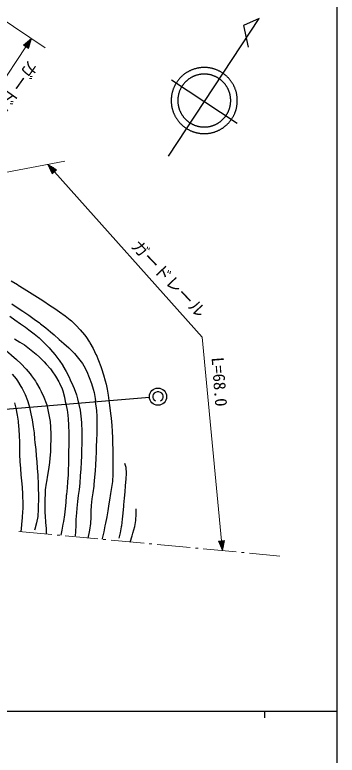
# Model space of a CAD drawing. Units: millimetres, scale not verified. Extents: x 40000 to 680000, y 20000 to 380000.
# Drawn here: x 530250 to 579000, y 198357 to 310352 of the extents above; entities that cross this region are included whole.
import ezdxf
from ezdxf.enums import TextEntityAlignment as Align

# ---------------------------------------------------------------- set-up
doc = ezdxf.new("R2010")
doc.units = ezdxf.units.MM
doc.header["$LTSCALE"] = 1000
for name, color, linetype, lineweight in [('M-BGD', 7, 'Continuous', 25), ('M-BGD-HTXT', 7, 'Continuous', 13), ('M-STR-HTXT', 7, 'Continuous', 13), ('M-STR-STRC', 7, 'Continuous', 25), ('M-TTL-BAND', 7, 'Continuous', 25)]:
    doc.layers.add(name, color=color, linetype=linetype, lineweight=lineweight)
doc.styles.add('ＭＳ ゴシック', font='')
doc.styles.get('ＭＳ ゴシック').set_extended_font_data('MS Gothic')

msp = doc.modelspace()

# ---------------------------------------------------------------- linework, layer by layer
at = {"layer": 'M-BGD'}
for p, q in [((553500, 288974), (567185, 309798)), ((567185, 309798), (564816, 308749)), ((564816, 308749), (565527, 305482)), ((553965, 300533), (563897, 293962))]:
    msp.add_line(p, q, dxfattribs=at)
for points in [[(563898, 297382), (563897, 297470), (563895, 297557), (563891, 297645), (563886, 297732), (563879, 297819), (563871, 297907), (563861, 297994), (563849, 298080), (563836, 298167), (563822, 298253), (563806, 298339), (563788, 298425), (563769, 298510), (563749, 298595), (563727, 298680), (563703, 298764), (563679, 298848), (563652, 298932), (563624, 299015), (563595, 299097), (563564, 299179), (563532, 299260), (563499, 299341), (563464, 299421), (563427, 299501), (563389, 299580), (563350, 299658), (563310, 299736), (563268, 299813), (563225, 299889), (563180, 299964), (563134, 300039), (563087, 300112), (563039, 300185), (562989, 300257), (562938, 300328), (562886, 300399), (562833, 300468), (562778, 300536), (562722, 300604), (562665, 300670), (562607, 300736), (562548, 300800), (562487, 300863), (562426, 300926), (562363, 300987), (562300, 301047), (562235, 301106), (562169, 301164), (562103, 301220), (562035, 301276), (561967, 301330), (561897, 301383), (561826, 301435), (561755, 301486), (561683, 301535), (561610, 301583), (561536, 301630), (561461, 301676), (561386, 301720), (561309, 301763), (561232, 301804), (561155, 301844), (561076, 301883), (560997, 301921), (560917, 301957), (560837, 301991), (560756, 302025), (560674, 302056), (560592, 302087), (560510, 302116), (560427, 302143), (560343, 302169), (560259, 302194), (560175, 302217), (560090, 302238), (560005, 302258), (559919, 302277), (559833, 302294), (559747, 302310), (559661, 302324), (559574, 302337), (559488, 302348), (559401, 302357), (559313, 302365), (559226, 302372), (559139, 302377), (559051, 302380), (558964, 302382), (558876, 302382), (558789, 302381), (558701, 302379), (558614, 302374), (558527, 302369), (558439, 302361), (558352, 302353), (558265, 302342), (558179, 302330), (558092, 302317), (558006, 302302), (557920, 302286), (557834, 302268), (557749, 302249), (557664, 302228), (557579, 302205), (557495, 302182), (557411, 302156), (557328, 302130), (557245, 302101), (557163, 302072), (557081, 302041), (557000, 302008), (556919, 301974), (556839, 301939), (556760, 301902), (556681, 301864), (556603, 301825), (556526, 301784), (556449, 301741), (556373, 301698), (556298, 301653), (556224, 301607), (556150, 301559), (556077, 301511), (556005, 301461), (555935, 301409), (555865, 301357), (555795, 301303), (555727, 301248), (555660, 301192), (555594, 301135), (555529, 301077), (555465, 301017), (555402, 300956), (555340, 300895), (555279, 300832), (555219, 300768), (555160, 300703), (555103, 300637), (555046, 300570), (554991, 300502), (554937, 300434), (554884, 300364), (554833, 300293), (554782, 300221), (554733, 300149), (554685, 300076), (554639, 300001), (554594, 299927), (554550, 299851), (554507, 299774), (554466, 299697), (554426, 299619), (554388, 299541), (554351, 299461), (554315, 299381), (554281, 299301), (554248, 299220), (554217, 299138), (554187, 299056), (554158, 298973), (554131, 298890), (554105, 298806), (554081, 298722), (554058, 298638), (554037, 298553), (554017, 298468), (553999, 298382), (553982, 298296), (553967, 298210), (553953, 298124), (553941, 298037), (553931, 297950), (553921, 297863), (553914, 297776), (553908, 297689), (553903, 297601), (553900, 297514), (553898, 297426), (553898, 297339), (553900, 297251), (553903, 297164), (553908, 297076), (553914, 296989), (553921, 296902), (553931, 296815), (553941, 296728), (553953, 296641), (553967, 296555), (553982, 296469), (553999, 296383), (554017, 296297), (554037, 296212), (554058, 296127), (554081, 296043), (554105, 295959), (554131, 295875), (554158, 295792), (554187, 295709), (554217, 295627), (554248, 295545), (554281, 295464), (554315, 295383), (554351, 295304), (554388, 295224), (554426, 295146), (554466, 295068), (554507, 294991), (554550, 294914), (554594, 294838), (554639, 294763), (554685, 294689), (554733, 294616), (554782, 294544), (554833, 294472), (554884, 294401), (554937, 294331), (554991, 294263), (555046, 294195), (555103, 294128), (555160, 294062), (555219, 293997), (555279, 293933), (555340, 293870), (555402, 293808), (555465, 293748), (555529, 293688), (555594, 293630), (555660, 293573), (555727, 293517), (555795, 293462), (555865, 293408), (555935, 293355), (556005, 293304), (556077, 293254), (556150, 293205), (556224, 293158), (556298, 293112), (556373, 293067), (556449, 293023), (556526, 292981), (556603, 292940), (556681, 292901), (556760, 292863), (556839, 292826), (556919, 292791), (557000, 292757), (557081, 292724), (557163, 292693), (557245, 292664), (557328, 292635), (557411, 292609), (557495, 292583), (557579, 292560), (557664, 292537), (557749, 292516), (557834, 292497), (557920, 292479), (558006, 292463), (558092, 292448), (558179, 292435), (558265, 292423), (558352, 292412), (558439, 292404), (558527, 292396), (558614, 292391), (558701, 292386), (558789, 292384), (558876, 292383), (558964, 292383), (559051, 292385), (559139, 292388), (559226, 292393), (559313, 292400), (559401, 292408), (559488, 292417), (559574, 292428), (559661, 292441), (559747, 292455), (559833, 292471), (559919, 292488), (560005, 292506), (560090, 292527), (560175, 292548), (560259, 292571), (560343, 292596), (560427, 292622), (560510, 292649), (560592, 292678), (560674, 292709), (560756, 292740), (560837, 292774), (560917, 292808), (560997, 292844), (561076, 292882), (561155, 292921), (561232, 292961), (561309, 293002), (561386, 293045), (561461, 293089), (561536, 293135), (561610, 293182), (561683, 293230), (561755, 293279), (561826, 293330), (561897, 293382), (561967, 293435), (562035, 293489), (562103, 293544), (562169, 293601), (562235, 293659), (562300, 293718), (562363, 293778), (562426, 293839), (562487, 293901), (562548, 293965), (562607, 294029), (562665, 294095), (562722, 294161), (562778, 294229), (562833, 294297), (562886, 294366), (562938, 294436), (562989, 294508), (563039, 294580), (563087, 294653), (563134, 294726), (563180, 294801), (563225, 294876), (563268, 294952), (563310, 295029), (563350, 295107), (563389, 295185), (563427, 295264), (563464, 295343), (563499, 295424), (563532, 295504), (563564, 295586), (563595, 295668), (563624, 295750), (563652, 295833), (563679, 295917), (563703, 296001), (563727, 296085), (563749, 296170), (563769, 296255), (563788, 296340), (563806, 296426), (563822, 296512), (563836, 296598), (563849, 296685), (563861, 296771), (563871, 296858), (563879, 296945), (563886, 297033), (563891, 297120), (563895, 297207), (563897, 297295)], [(562898, 297382), (562898, 297452), (562896, 297522), (562893, 297592), (562888, 297662), (562883, 297732), (562876, 297802), (562868, 297871), (562859, 297941), (562849, 298010), (562837, 298079), (562824, 298148), (562810, 298216), (562795, 298285), (562779, 298353), (562761, 298421), (562742, 298488), (562722, 298555), (562701, 298622), (562679, 298688), (562656, 298754), (562631, 298820), (562605, 298885), (562578, 298950), (562550, 299014), (562521, 299077), (562491, 299140), (562460, 299203), (562427, 299265), (562394, 299327), (562359, 299388), (562324, 299448), (562287, 299507), (562249, 299566), (562211, 299625), (562171, 299682), (562130, 299739), (562088, 299795), (562046, 299851), (562002, 299906), (561957, 299960), (561912, 300013), (561865, 300065), (561818, 300117), (561770, 300167), (561720, 300217), (561670, 300266), (561620, 300314), (561568, 300361), (561515, 300408), (561462, 300453), (561408, 300497), (561353, 300541), (561297, 300583), (561241, 300625), (561184, 300665), (561126, 300705), (561067, 300743), (561008, 300781), (560949, 300817), (560888, 300852), (560827, 300887), (560765, 300920), (560703, 300952), (560640, 300983), (560577, 301013), (560513, 301042), (560449, 301070), (560384, 301096), (560319, 301122), (560253, 301146), (560187, 301169), (560121, 301191), (560054, 301212), (559987, 301231), (559919, 301250), (559852, 301267), (559783, 301283), (559715, 301298), (559646, 301312), (559577, 301324), (559508, 301336), (559439, 301346), (559370, 301355), (559300, 301362), (559230, 301369), (559161, 301374), (559091, 301378), (559021, 301381), (558951, 301382), (558881, 301382), (558811, 301382), (558741, 301379), (558671, 301376), (558601, 301371), (558531, 301366), (558462, 301359), (558392, 301350), (558323, 301341), (558253, 301330), (558184, 301318), (558116, 301305), (558047, 301291), (557979, 301275), (557911, 301259), (557843, 301241), (557776, 301222), (557709, 301202), (557642, 301180), (557576, 301158), (557510, 301134), (557445, 301109), (557380, 301083), (557315, 301056), (557251, 301028), (557187, 300998), (557124, 300968), (557062, 300936), (557000, 300903), (556939, 300870), (556878, 300835), (556818, 300799), (556758, 300762), (556700, 300724), (556641, 300685), (556584, 300645), (556527, 300604), (556471, 300562), (556416, 300519), (556361, 300475), (556308, 300430), (556255, 300385), (556203, 300338), (556151, 300290), (556101, 300242), (556051, 300192), (556003, 300142), (555955, 300091), (555908, 300039), (555862, 299986), (555817, 299933), (555772, 299878), (555729, 299823), (555687, 299767), (555646, 299711), (555606, 299654), (555566, 299596), (555528, 299537), (555491, 299478), (555455, 299418), (555420, 299357), (555386, 299296), (555353, 299234), (555321, 299172), (555290, 299109), (555260, 299046), (555232, 298982), (555204, 298917), (555178, 298852), (555153, 298787), (555129, 298721), (555106, 298655), (555084, 298589), (555064, 298522), (555044, 298454), (555026, 298387), (555009, 298319), (554994, 298251), (554979, 298182), (554966, 298113), (554953, 298044), (554942, 297975), (554933, 297906), (554924, 297837), (554917, 297767), (554911, 297697), (554906, 297627), (554902, 297557), (554900, 297487), (554898, 297417), (554898, 297347), (554900, 297277), (554902, 297208), (554906, 297138), (554911, 297068), (554917, 296998), (554924, 296928), (554933, 296859), (554942, 296790), (554953, 296720), (554966, 296652), (554979, 296583), (554994, 296514), (555009, 296446), (555026, 296378), (555044, 296311), (555064, 296243), (555084, 296176), (555106, 296110), (555129, 296044), (555153, 295978), (555178, 295913), (555204, 295848), (555232, 295783), (555260, 295719), (555290, 295656), (555321, 295593), (555353, 295531), (555386, 295469), (555420, 295408), (555455, 295347), (555491, 295287), (555528, 295228), (555566, 295169), (555606, 295111), (555646, 295054), (555687, 294997), (555729, 294942), (555772, 294887), (555817, 294832), (555862, 294779), (555908, 294726), (555955, 294674), (556003, 294623), (556051, 294573), (556101, 294523), (556151, 294475), (556203, 294427), (556255, 294380), (556308, 294335), (556361, 294290), (556416, 294246), (556471, 294203), (556527, 294161), (556584, 294120), (556641, 294080), (556700, 294041), (556758, 294003), (556818, 293966), (556878, 293930), (556939, 293895), (557000, 293862), (557062, 293829), (557124, 293797), (557187, 293767), (557251, 293737), (557315, 293709), (557380, 293682), (557445, 293656), (557510, 293631), (557576, 293607), (557642, 293585), (557709, 293563), (557776, 293543), (557843, 293524), (557911, 293506), (557979, 293490), (558047, 293474), (558116, 293460), (558184, 293447), (558253, 293435), (558323, 293424), (558392, 293415), (558462, 293406), (558531, 293399), (558601, 293394), (558671, 293389), (558741, 293386), (558811, 293383), (558881, 293383), (558951, 293383), (559021, 293384), (559091, 293387), (559161, 293391), (559230, 293396), (559300, 293403), (559370, 293410), (559439, 293419), (559508, 293429), (559577, 293441), (559646, 293453), (559715, 293467), (559783, 293482), (559852, 293498), (559919, 293515), (559987, 293533), (560054, 293553), (560121, 293574), (560187, 293596), (560253, 293619), (560319, 293643), (560384, 293669), (560449, 293695), (560513, 293723), (560577, 293752), (560640, 293782), (560703, 293813), (560765, 293845), (560827, 293878), (560888, 293913), (560949, 293948), (561008, 293984), (561067, 294022), (561126, 294060), (561184, 294100), (561241, 294140), (561297, 294182), (561353, 294224), (561408, 294268), (561462, 294312), (561515, 294357), (561568, 294404), (561620, 294451), (561670, 294499), (561720, 294548), (561770, 294598), (561818, 294648), (561865, 294700), (561912, 294752), (561957, 294805), (562002, 294859), (562046, 294914), (562088, 294969), (562130, 295026), (562171, 295083), (562211, 295140), (562249, 295199), (562287, 295258), (562324, 295317), (562359, 295377), (562394, 295438), (562427, 295500), (562460, 295562), (562491, 295624), (562521, 295688), (562550, 295751), (562578, 295815), (562605, 295880), (562631, 295945), (562656, 296011), (562679, 296077), (562701, 296143), (562722, 296210), (562742, 296277), (562761, 296344), (562779, 296412), (562795, 296480), (562810, 296549), (562824, 296617), (562837, 296686), (562849, 296755), (562859, 296824), (562868, 296894), (562876, 296963), (562883, 297033), (562888, 297103), (562893, 297173), (562896, 297242), (562898, 297312)]]:
    msp.add_lwpolyline(points, close=True, dxfattribs=at)
for points in [[(529699, 270123), (530641, 269539), (530759, 269466), (531675, 268901), (532482, 268401), (533262, 267913), (534093, 267379), (534654, 267011), (535518, 266443), (536285, 265926), (537025, 265402), (537846, 264815), (538600, 264225), (538803, 264047), (539527, 263364), (540157, 262693), (540796, 261952), (541004, 261677), (541537, 260848), (541597, 260745), (542087, 259874), (542523, 258977), (542528, 258967), (542929, 258039), (543269, 257145), (543375, 256851), (543686, 255881), (543926, 254973), (544052, 254480), (544210, 253744), (544366, 252833), (544475, 252025)], [(529805, 266616), (530611, 266083), (531467, 265508), (532368, 264894), (533197, 264320), (533979, 263751), (534146, 263624), (534949, 262987), (535657, 262382), (536178, 261931), (536970, 261252), (537665, 260644), (538401, 259958), (538549, 259814), (539257, 259111), (539903, 258375), (540477, 257583), (540665, 257274), (541135, 256395), (541512, 255496), (541845, 254560), (542105, 253718), (542238, 253237), (542399, 252319), (542443, 251940)], [(529484, 264754), (530251, 264217), (531091, 263630), (531848, 263085), (532368, 262693), (533168, 262081), (533916, 261465), (534061, 261338), (534805, 260653), (535465, 259962), (535670, 259729), (536308, 258957), (536904, 258168), (536940, 258121), (537511, 257307), (537533, 257274), (538036, 256395), (538447, 255544), (538633, 255157), (539038, 254265), (539226, 253803), (539562, 252878), (539734, 252279), (539903, 251601)], [(530211, 261329), (531006, 260852), (531691, 260407), (532478, 259826), (532707, 259645), (533464, 259012), (533977, 258544), (534679, 257862), (534993, 257528), (535630, 256786), (535839, 256512), (536418, 255687), (536909, 254858), (537025, 254649), (537425, 253759), (537533, 253464), (537749, 252517), (537871, 251855), (537956, 251517)], [(528135, 260153), (528985, 259509), (529699, 258920), (529743, 258883), (530523, 258196), (531187, 257555), (531899, 256815), (531945, 256766), (532580, 256023), (532791, 255750), (533363, 254957), (533553, 254649), (534026, 253792), (534231, 253379), (534624, 252519), (534981, 251601), (535077, 251347)], [(529828, 256004), (530471, 255268), (530675, 254988), (531174, 254149), (531352, 253803), (531796, 252902), (532152, 251995), (532199, 251855), (532453, 251009)], [(544475, 252025), (544634, 250903), (544737, 250048), (544814, 249315), (544910, 248245), (544969, 247299), (545008, 246379), (545043, 245391), (545068, 244743), (545089, 243708), (545078, 242784), (545068, 241780), (545068, 240849), (544999, 239781), (544884, 238843), (544737, 237936), (544570, 236958), (544475, 236361), (544310, 235326), (544147, 234416), (543960, 233450), (543883, 233059), (543698, 232144), (543482, 231132), (543459, 231027)], [(530226, 251655), (530421, 250839)], [(532453, 251009), (532696, 249975), (532876, 249061), (533046, 248027), (533156, 247109), (533252, 246137), (533299, 245675), (533408, 244595), (533494, 243636), (533567, 242722), (533636, 241775), (533708, 240721), (533723, 240510), (533777, 239521), (533807, 238732), (533823, 237714), (533810, 236774), (533807, 236277), (533807, 235515), (533727, 234528), (533718, 234454), (533548, 233523), (533268, 232562), (533215, 232382)], [(535077, 251347), (535312, 250360), (535416, 249823), (535583, 248843), (535670, 247961), (535707, 246934), (535693, 246006), (535670, 245251), (535632, 244227), (535566, 243298), (535501, 242627), (535358, 241597), (535188, 240692), (535021, 239703), (534993, 239494), (534863, 238522), (534823, 237970), (534793, 236921), (534791, 235997), (534811, 235017), (534823, 234583), (534892, 233567), (534973, 232639), (534993, 232043), (534993, 231874)], [(537956, 251517), (538161, 250547), (538210, 250247), (538328, 249254), (538377, 248264), (538379, 248215), (538413, 247138), (538419, 246186), (538409, 245267), (538392, 244292), (538379, 243473), (538363, 242445), (538332, 241517), (538295, 240764), (538228, 239724), (538152, 238804), (538057, 237796), (538041, 237631), (537943, 236565), (537855, 235626), (537751, 234709), (537601, 233707), (537533, 233313), (537364, 232403), (537194, 231620)], [(539903, 251601), (540114, 250563), (540242, 249654), (540322, 248671), (540327, 248553), (540363, 247443), (540378, 246428), (540374, 245478), (540354, 244560), (540320, 243641), (540274, 242689), (540219, 241673), (540157, 240595), (540075, 239511), (539968, 238547), (539848, 237637), (539728, 236715), (539621, 235716), (539565, 235007), (539500, 234011), (539454, 233162), (539415, 232156), (539395, 231535)], [(541343, 231197), (541556, 232160), (541597, 232382), (541735, 233421), (541778, 234344), (541800, 235286), (541851, 236107), (541973, 237142), (542115, 238053), (542246, 239037), (542274, 239325), (542365, 240412), (542436, 241384), (542491, 242303), (542537, 243232), (542581, 244235), (542613, 244997), (542653, 246051), (542680, 246977), (542694, 247940), (542697, 248553), (542699, 249565), (542648, 250516), (542613, 250839), (542471, 251792), (542443, 251940)], [(530421, 250839), (530612, 249783), (530738, 248884), (530759, 248723), (530876, 247641), (530931, 246669), (530949, 245750), (530952, 244829), (530967, 243850), (531013, 242796), (531094, 241714), (531185, 240755), (531276, 239843), (531359, 238903), (531423, 237861), (531437, 237547), (531467, 236535), (531452, 235581), (531437, 235261), (531367, 234258), (531280, 233285), (531267, 233144), (531183, 232213)], [(546846, 242542), (547015, 241949), (547079, 240982), (547015, 240171), (546955, 239106), (546881, 238170), (546795, 237244), (546695, 236211), (546677, 236023), (546588, 234984), (546504, 234066), (546368, 233066), (546338, 232890), (546171, 231978), (545999, 231197)], [(547693, 230604), (548004, 231553), (548116, 231959), (548376, 232964), (548542, 233871), (548621, 234880), (548624, 235007), (548624, 235599)]]:
    msp.add_lwpolyline(points, dxfattribs=at)
at = {"layer": 'M-BGD-HTXT'}
for p, q in [((530876, 232206), (535854, 231737)), ((536651, 231662), (537049, 231624)), ((537846, 231549), (542823, 231080)), ((543620, 231005), (544018, 230967)), ((544815, 230892), (549793, 230423)), ((550589, 230348), (550987, 230310)), ((551784, 230235), (556762, 229766)), ((557558, 229691), (557956, 229653)), ((558753, 229578), (563731, 229109)), ((564527, 229033), (564925, 228996)), ((565722, 228921), (570338, 228486))]:
    msp.add_line(p, q, dxfattribs=at)
at = {"layer": 'M-STR-HTXT'}
for p, q in [((509223, 322421), (534847, 305382)), ((532770, 306763), (531565, 305763)), ((531565, 305763), (532314, 305265)), ((531806, 305963), (531640, 305713)), ((531715, 305663), (532047, 306163)), ((532288, 306363), (531790, 305614)), ((531864, 305564), (532529, 306563)), ((532770, 306763), (531939, 305514)), ((532014, 305464), (532679, 306463)), ((532588, 306164), (532089, 305414)), ((532164, 305364), (532496, 305864)), ((532770, 306763), (532314, 305265)), ((522814, 291791), (531939, 305514)), ((532405, 305564), (532239, 305315)), ((486484, 278391), (537800, 288213)), ((535244, 287724), (535908, 286305)), ((535244, 287724), (536579, 286905)), ((535244, 287724), (536244, 286605)), ((536177, 286545), (535377, 287440)), ((535510, 287156), (536110, 286485)), ((536311, 286665), (535511, 287560)), ((536042, 286425), (535643, 286873)), ((535778, 287396), (536378, 286725)), ((535908, 286305), (536579, 286905)), ((536445, 286785), (536045, 287232)), ((536312, 287069), (536512, 286845)), ((535775, 286589), (535975, 286365)), ((561968, 230840), (561072, 230754)), ((561663, 229303), (561072, 230754)), ((561191, 230464), (561162, 230762)), ((561252, 230771), (561309, 230174)), ((561427, 229884), (561341, 230779)), ((561431, 230788), (561545, 229594)), ((561663, 229303), (561520, 230797)), ((561610, 230805), (561724, 229611)), ((561663, 229303), (561968, 230840)), ((561785, 229918), (561700, 230814)), ((561789, 230822), (561846, 230225)), ((561907, 230532), (561879, 230831))]:
    msp.add_line(p, q, dxfattribs=at)
msp.add_lwpolyline([(536244, 286605), (558568, 261614), (561520, 230797)], dxfattribs=at)
at = {"layer": 'M-STR-STRC'}
for p, q in [((551310, 253112), (551180, 252917)), ((551505, 253242), (551310, 253112)), ((551765, 253307), (551505, 253242)), ((552025, 253307), (551765, 253307)), ((552285, 253242), (552025, 253307)), ((552480, 253112), (552285, 253242)), ((552610, 252917), (552480, 253112)), ((526536, 250486), (550598, 252501)), ((551180, 252917), (551115, 252722)), ((551115, 252722), (551115, 252462)), ((551115, 252462), (551180, 252267)), ((551180, 252267), (551310, 252072)), ((551310, 252072), (551505, 251942)), ((552285, 251942), (552480, 252072)), ((552480, 252072), (552610, 252267)), ((552675, 252722), (552610, 252917)), ((552610, 252267), (552675, 252462)), ((552675, 252462), (552675, 252722))]:
    msp.add_line(p, q, dxfattribs=at)
msp.add_circle((551895, 252592), 1300, dxfattribs=at)
at = {"layer": 'M-TTL-BAND'}
for p, q in [((579000, 20000), (579000, 370000)), ((40000, 205000), (579000, 205000)), ((568000, 205000), (568000, 204000))]:
    msp.add_line(p, q, dxfattribs=at)

# ---------------------------------------------------------------- texts
at = {"layer": 'M-STR-HTXT', "style": 'ＭＳ ゴシック'}
for s, rotation, p in [('ガードレール', 234.664, (527622, 297793)), ('ガードレール', 313.481, (552456, 269457)), ('L=68.0', 274.415, (559739, 254729))]:
    msp.add_text(s, height=1833, rotation=rotation, dxfattribs=at).set_placement(p, align=Align.BOTTOM_CENTER)

doc.saveas('drawing.dxf')
